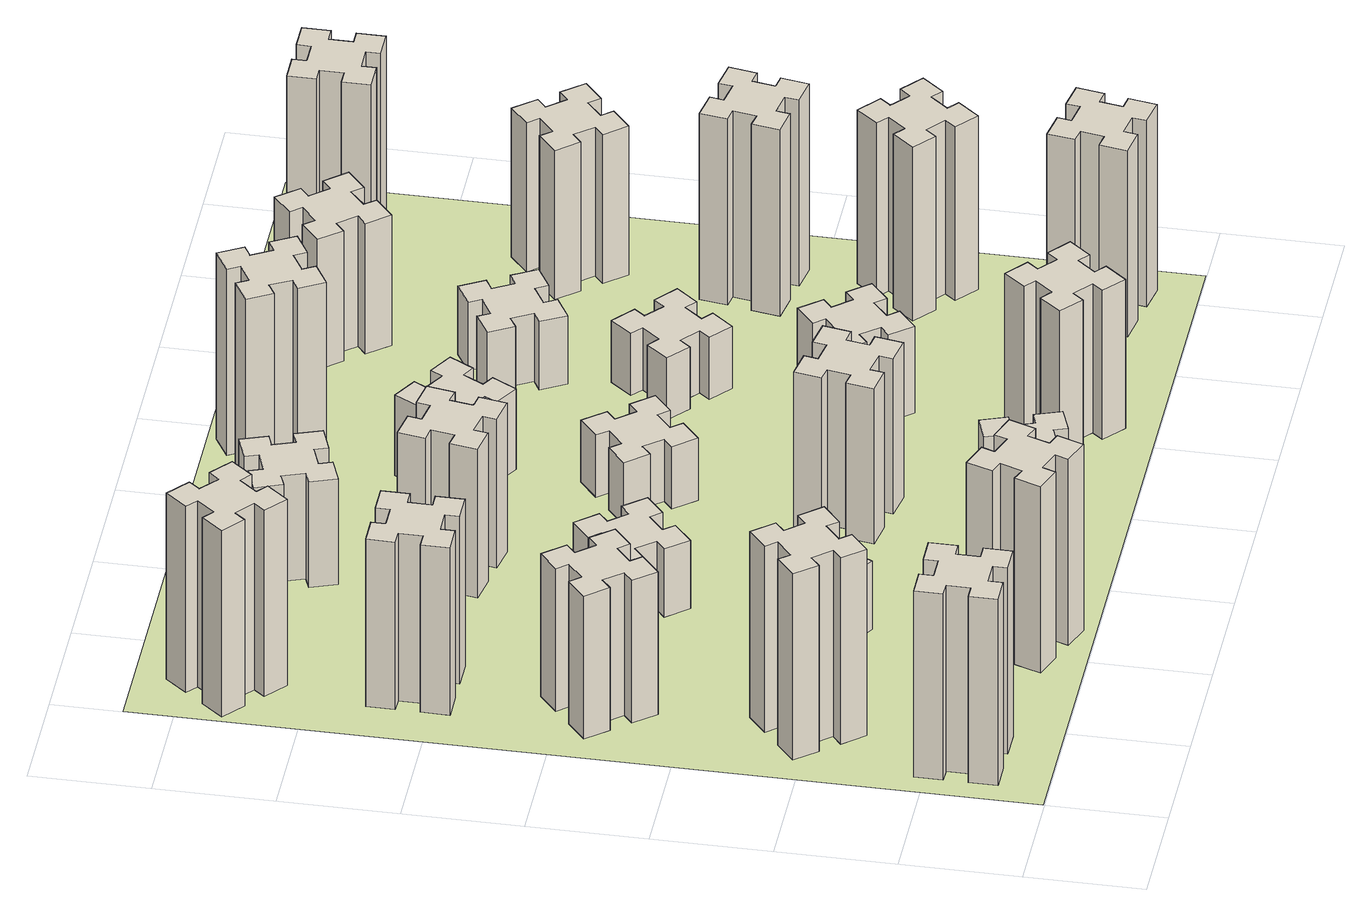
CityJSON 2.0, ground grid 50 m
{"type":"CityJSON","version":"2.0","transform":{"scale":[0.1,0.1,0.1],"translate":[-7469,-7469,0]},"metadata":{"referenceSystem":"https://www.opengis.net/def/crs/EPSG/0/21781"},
"CityObjects":{
"building1":{"type":"Building","attributes":{"class":"1000","function":"1000","usage":"1000","yearOfConstruction":2016,"roofType":"1000","measuredHeight":90,"storeysAboveGround":30,"storeysBelowGround":0},"geometry":[{"type":"Solid","lod":"1","boundaries":[[[[0,1,2,3,4,5,6,7,8,9,10,11,12,13,14,15,16,17,18,19]],[[17,16,20,21]],[[16,15,22,20]],[[15,14,23,22]],[[14,13,24,23]],[[13,12,25,24]],[[12,11,26,25]],[[11,10,27,26]],[[10,9,28,27]],[[9,8,29,28]],[[8,7,30,29]],[[7,6,31,30]],[[6,5,32,31]],[[5,4,33,32]],[[4,3,34,33]],[[3,2,35,34]],[[2,1,36,35]],[[1,0,37,36]],[[0,19,38,37]],[[19,18,39,38]],[[18,17,21,39]],[[24,25,26,27,28,29,30,31,32,33,34,35,36,37,38,39,21,20,22,23]]]]}]},
"building2":{"type":"Building","attributes":{"class":"1000","function":"1000","usage":"1000","yearOfConstruction":2016,"roofType":"1000","measuredHeight":90,"storeysAboveGround":30,"storeysBelowGround":0},"geometry":[{"type":"Solid","lod":"1","boundaries":[[[[40,41,42,43,44,45,46,47,48,49,50,51,52,53,54,55,56,57,58,59]],[[57,56,60,61]],[[56,55,62,60]],[[55,54,63,62]],[[54,53,64,63]],[[53,52,65,64]],[[52,51,66,65]],[[51,50,67,66]],[[50,49,68,67]],[[49,48,69,68]],[[48,47,70,69]],[[47,46,71,70]],[[46,45,72,71]],[[45,44,73,72]],[[44,43,74,73]],[[43,42,75,74]],[[42,41,76,75]],[[41,40,77,76]],[[40,59,78,77]],[[59,58,79,78]],[[58,57,61,79]],[[64,65,66,67,68,69,70,71,72,73,74,75,76,77,78,79,61,60,62,63]]]]}]},
"building3":{"type":"Building","attributes":{"class":"1000","function":"1000","usage":"1000","yearOfConstruction":2016,"roofType":"1000","measuredHeight":69,"storeysAboveGround":30,"storeysBelowGround":0},"geometry":[{"type":"Solid","lod":"1","boundaries":[[[[80,81,82,83,84,85,86,87,88,89,90,91,92,93,94,95,96,97,98,99]],[[97,96,100,101]],[[96,95,102,100]],[[95,94,103,102]],[[94,93,104,103]],[[93,92,105,104]],[[92,91,106,105]],[[91,90,107,106]],[[90,89,108,107]],[[89,88,109,108]],[[88,87,110,109]],[[87,86,111,110]],[[86,85,112,111]],[[85,84,113,112]],[[84,83,114,113]],[[83,82,115,114]],[[82,81,116,115]],[[81,80,117,116]],[[80,99,118,117]],[[99,98,119,118]],[[98,97,101,119]],[[104,105,106,107,108,109,110,111,112,113,114,115,116,117,118,119,101,100,102,103]]]]}]},
"building4":{"type":"Building","attributes":{"class":"1000","function":"1000","usage":"1000","yearOfConstruction":2016,"roofType":"1000","measuredHeight":81,"storeysAboveGround":30,"storeysBelowGround":0},"geometry":[{"type":"Solid","lod":"1","boundaries":[[[[120,121,122,123,124,125,126,127,128,129,130,131,132,133,134,135,136,137,138,139]],[[137,136,140,141]],[[136,135,142,140]],[[135,134,143,142]],[[134,133,144,143]],[[133,132,145,144]],[[132,131,146,145]],[[131,130,147,146]],[[130,129,148,147]],[[129,128,149,148]],[[128,127,150,149]],[[127,126,151,150]],[[126,125,152,151]],[[125,124,153,152]],[[124,123,154,153]],[[123,122,155,154]],[[122,121,156,155]],[[121,120,157,156]],[[120,139,158,157]],[[139,138,159,158]],[[138,137,141,159]],[[144,145,146,147,148,149,150,151,152,153,154,155,156,157,158,159,141,140,142,143]]]]}]},
"building5":{"type":"Building","attributes":{"class":"1000","function":"1000","usage":"1000","yearOfConstruction":2016,"roofType":"1000","measuredHeight":90,"storeysAboveGround":30,"storeysBelowGround":0},"geometry":[{"type":"Solid","lod":"1","boundaries":[[[[160,161,162,163,164,165,166,167,168,169,170,171,172,173,174,175,176,177,178,179]],[[177,176,180,181]],[[176,175,182,180]],[[175,174,183,182]],[[174,173,184,183]],[[173,172,185,184]],[[172,171,186,185]],[[171,170,187,186]],[[170,169,188,187]],[[169,168,189,188]],[[168,167,190,189]],[[167,166,191,190]],[[166,165,192,191]],[[165,164,193,192]],[[164,163,194,193]],[[163,162,195,194]],[[162,161,196,195]],[[161,160,197,196]],[[160,179,198,197]],[[179,178,199,198]],[[178,177,181,199]],[[184,185,186,187,188,189,190,191,192,193,194,195,196,197,198,199,181,180,182,183]]]]}]},
"building6":{"type":"Building","attributes":{"class":"1000","function":"1000","usage":"1000","yearOfConstruction":2016,"roofType":"1000","measuredHeight":90,"storeysAboveGround":30,"storeysBelowGround":0},"geometry":[{"type":"Solid","lod":"1","boundaries":[[[[200,201,202,203,204,205,206,207,208,209,210,211,212,213,214,215,216,217,218,219]],[[217,216,220,221]],[[216,215,222,220]],[[215,214,223,222]],[[214,213,224,223]],[[213,212,225,224]],[[212,211,226,225]],[[211,210,227,226]],[[210,209,228,227]],[[209,208,229,228]],[[208,207,230,229]],[[207,206,231,230]],[[206,205,232,231]],[[205,204,233,232]],[[204,203,234,233]],[[203,202,235,234]],[[202,201,236,235]],[[201,200,237,236]],[[200,219,238,237]],[[219,218,239,238]],[[218,217,221,239]],[[224,225,226,227,228,229,230,231,232,233,234,235,236,237,238,239,221,220,222,223]]]]}]},
"building7":{"type":"Building","attributes":{"class":"1000","function":"1000","usage":"1000","yearOfConstruction":2016,"roofType":"1000","measuredHeight":33,"storeysAboveGround":30,"storeysBelowGround":0},"geometry":[{"type":"Solid","lod":"1","boundaries":[[[[240,241,242,243,244,245,246,247,248,249,250,251,252,253,254,255,256,257,258,259]],[[257,256,260,261]],[[256,255,262,260]],[[255,254,263,262]],[[254,253,264,263]],[[253,252,265,264]],[[252,251,266,265]],[[251,250,267,266]],[[250,249,268,267]],[[249,248,269,268]],[[248,247,270,269]],[[247,246,271,270]],[[246,245,272,271]],[[245,244,273,272]],[[244,243,274,273]],[[243,242,275,274]],[[242,241,276,275]],[[241,240,277,276]],[[240,259,278,277]],[[259,258,279,278]],[[258,257,261,279]],[[264,265,266,267,268,269,270,271,272,273,274,275,276,277,278,279,261,260,262,263]]]]}]},
"building8":{"type":"Building","attributes":{"class":"1000","function":"1000","usage":"1000","yearOfConstruction":2016,"roofType":"1000","measuredHeight":33,"storeysAboveGround":30,"storeysBelowGround":0},"geometry":[{"type":"Solid","lod":"1","boundaries":[[[[280,281,282,283,284,285,286,287,288,289,290,291,292,293,294,295,296,297,298,299]],[[297,296,300,301]],[[296,295,302,300]],[[295,294,303,302]],[[294,293,304,303]],[[293,292,305,304]],[[292,291,306,305]],[[291,290,307,306]],[[290,289,308,307]],[[289,288,309,308]],[[288,287,310,309]],[[287,286,311,310]],[[286,285,312,311]],[[285,284,313,312]],[[284,283,314,313]],[[283,282,315,314]],[[282,281,316,315]],[[281,280,317,316]],[[280,299,318,317]],[[299,298,319,318]],[[298,297,301,319]],[[304,305,306,307,308,309,310,311,312,313,314,315,316,317,318,319,301,300,302,303]]]]}]},
"building9":{"type":"Building","attributes":{"class":"1000","function":"1000","usage":"1000","yearOfConstruction":2016,"roofType":"1000","measuredHeight":51,"storeysAboveGround":30,"storeysBelowGround":0},"geometry":[{"type":"Solid","lod":"1","boundaries":[[[[320,321,322,323,324,325,326,327,328,329,330,331,332,333,334,335,336,337,338,339]],[[337,336,340,341]],[[336,335,342,340]],[[335,334,343,342]],[[334,333,344,343]],[[333,332,345,344]],[[332,331,346,345]],[[331,330,347,346]],[[330,329,348,347]],[[329,328,349,348]],[[328,327,350,349]],[[327,326,351,350]],[[326,325,352,351]],[[325,324,353,352]],[[324,323,354,353]],[[323,322,355,354]],[[322,321,356,355]],[[321,320,357,356]],[[320,339,358,357]],[[339,338,359,358]],[[338,337,341,359]],[[344,345,346,347,348,349,350,351,352,353,354,355,356,357,358,359,341,340,342,343]]]]}]},
"building10":{"type":"Building","attributes":{"class":"1000","function":"1000","usage":"1000","yearOfConstruction":2016,"roofType":"1000","measuredHeight":72,"storeysAboveGround":30,"storeysBelowGround":0},"geometry":[{"type":"Solid","lod":"1","boundaries":[[[[360,361,362,363,364,365,366,367,368,369,370,371,372,373,374,375,376,377,378,379]],[[377,376,380,381]],[[376,375,382,380]],[[375,374,383,382]],[[374,373,384,383]],[[373,372,385,384]],[[372,371,386,385]],[[371,370,387,386]],[[370,369,388,387]],[[369,368,389,388]],[[368,367,390,389]],[[367,366,391,390]],[[366,365,392,391]],[[365,364,393,392]],[[364,363,394,393]],[[363,362,395,394]],[[362,361,396,395]],[[361,360,397,396]],[[360,379,398,397]],[[379,378,399,398]],[[378,377,381,399]],[[384,385,386,387,388,389,390,391,392,393,394,395,396,397,398,399,381,380,382,383]]]]}]},
"building11":{"type":"Building","attributes":{"class":"1000","function":"1000","usage":"1000","yearOfConstruction":2016,"roofType":"1000","measuredHeight":51,"storeysAboveGround":30,"storeysBelowGround":0},"geometry":[{"type":"Solid","lod":"1","boundaries":[[[[400,401,402,403,404,405,406,407,408,409,410,411,412,413,414,415,416,417,418,419]],[[417,416,420,421]],[[416,415,422,420]],[[415,414,423,422]],[[414,413,424,423]],[[413,412,425,424]],[[412,411,426,425]],[[411,410,427,426]],[[410,409,428,427]],[[409,408,429,428]],[[408,407,430,429]],[[407,406,431,430]],[[406,405,432,431]],[[405,404,433,432]],[[404,403,434,433]],[[403,402,435,434]],[[402,401,436,435]],[[401,400,437,436]],[[400,419,438,437]],[[419,418,439,438]],[[418,417,421,439]],[[424,425,426,427,428,429,430,431,432,433,434,435,436,437,438,439,421,420,422,423]]]]}]},
"building12":{"type":"Building","attributes":{"class":"1000","function":"1000","usage":"1000","yearOfConstruction":2016,"roofType":"1000","measuredHeight":75,"storeysAboveGround":30,"storeysBelowGround":0},"geometry":[{"type":"Solid","lod":"1","boundaries":[[[[440,441,442,443,444,445,446,447,448,449,450,451,452,453,454,455,456,457,458,459]],[[457,456,460,461]],[[456,455,462,460]],[[455,454,463,462]],[[454,453,464,463]],[[453,452,465,464]],[[452,451,466,465]],[[451,450,467,466]],[[450,449,468,467]],[[449,448,469,468]],[[448,447,470,469]],[[447,446,471,470]],[[446,445,472,471]],[[445,444,473,472]],[[444,443,474,473]],[[443,442,475,474]],[[442,441,476,475]],[[441,440,477,476]],[[440,459,478,477]],[[459,458,479,478]],[[458,457,461,479]],[[464,465,466,467,468,469,470,471,472,473,474,475,476,477,478,479,461,460,462,463]]]]}]},
"building13":{"type":"Building","attributes":{"class":"1000","function":"1000","usage":"1000","yearOfConstruction":2016,"roofType":"1000","measuredHeight":30,"storeysAboveGround":30,"storeysBelowGround":0},"geometry":[{"type":"Solid","lod":"1","boundaries":[[[[480,481,482,483,484,485,486,487,488,489,490,491,492,493,494,495,496,497,498,499]],[[497,496,500,501]],[[496,495,502,500]],[[495,494,503,502]],[[494,493,504,503]],[[493,492,505,504]],[[492,491,506,505]],[[491,490,507,506]],[[490,489,508,507]],[[489,488,509,508]],[[488,487,510,509]],[[487,486,511,510]],[[486,485,512,511]],[[485,484,513,512]],[[484,483,514,513]],[[483,482,515,514]],[[482,481,516,515]],[[481,480,517,516]],[[480,499,518,517]],[[499,498,519,518]],[[498,497,501,519]],[[504,505,506,507,508,509,510,511,512,513,514,515,516,517,518,519,501,500,502,503]]]]}]},
"building14":{"type":"Building","attributes":{"class":"1000","function":"1000","usage":"1000","yearOfConstruction":2016,"roofType":"1000","measuredHeight":39,"storeysAboveGround":30,"storeysBelowGround":0},"geometry":[{"type":"Solid","lod":"1","boundaries":[[[[520,521,522,523,524,525,526,527,528,529,530,531,532,533,534,535,536,537,538,539]],[[537,536,540,541]],[[536,535,542,540]],[[535,534,543,542]],[[534,533,544,543]],[[533,532,545,544]],[[532,531,546,545]],[[531,530,547,546]],[[530,529,548,547]],[[529,528,549,548]],[[528,527,550,549]],[[527,526,551,550]],[[526,525,552,551]],[[525,524,553,552]],[[524,523,554,553]],[[523,522,555,554]],[[522,521,556,555]],[[521,520,557,556]],[[520,539,558,557]],[[539,538,559,558]],[[538,537,541,559]],[[544,545,546,547,548,549,550,551,552,553,554,555,556,557,558,559,541,540,542,543]]]]}]},
"building15":{"type":"Building","attributes":{"class":"1000","function":"1000","usage":"1000","yearOfConstruction":2016,"roofType":"1000","measuredHeight":72,"storeysAboveGround":30,"storeysBelowGround":0},"geometry":[{"type":"Solid","lod":"1","boundaries":[[[[560,561,562,563,564,565,566,567,568,569,570,571,572,573,574,575,576,577,578,579]],[[577,576,580,581]],[[576,575,582,580]],[[575,574,583,582]],[[574,573,584,583]],[[573,572,585,584]],[[572,571,586,585]],[[571,570,587,586]],[[570,569,588,587]],[[569,568,589,588]],[[568,567,590,589]],[[567,566,591,590]],[[566,565,592,591]],[[565,564,593,592]],[[564,563,594,593]],[[563,562,595,594]],[[562,561,596,595]],[[561,560,597,596]],[[560,579,598,597]],[[579,578,599,598]],[[578,577,581,599]],[[584,585,586,587,588,589,590,591,592,593,594,595,596,597,598,599,581,580,582,583]]]]}]},
"building16":{"type":"Building","attributes":{"class":"1000","function":"1000","usage":"1000","yearOfConstruction":2016,"roofType":"1000","measuredHeight":90,"storeysAboveGround":30,"storeysBelowGround":0},"geometry":[{"type":"Solid","lod":"1","boundaries":[[[[600,601,602,603,604,605,606,607,608,609,610,611,612,613,614,615,616,617,618,619]],[[617,616,620,621]],[[616,615,622,620]],[[615,614,623,622]],[[614,613,624,623]],[[613,612,625,624]],[[612,611,626,625]],[[611,610,627,626]],[[610,609,628,627]],[[609,608,629,628]],[[608,607,630,629]],[[607,606,631,630]],[[606,605,632,631]],[[605,604,633,632]],[[604,603,634,633]],[[603,602,635,634]],[[602,601,636,635]],[[601,600,637,636]],[[600,619,638,637]],[[619,618,639,638]],[[618,617,621,639]],[[624,625,626,627,628,629,630,631,632,633,634,635,636,637,638,639,621,620,622,623]]]]}]},
"building17":{"type":"Building","attributes":{"class":"1000","function":"1000","usage":"1000","yearOfConstruction":2016,"roofType":"1000","measuredHeight":42,"storeysAboveGround":30,"storeysBelowGround":0},"geometry":[{"type":"Solid","lod":"1","boundaries":[[[[640,641,642,643,644,645,646,647,648,649,650,651,652,653,654,655,656,657,658,659]],[[657,656,660,661]],[[656,655,662,660]],[[655,654,663,662]],[[654,653,664,663]],[[653,652,665,664]],[[652,651,666,665]],[[651,650,667,666]],[[650,649,668,667]],[[649,648,669,668]],[[648,647,670,669]],[[647,646,671,670]],[[646,645,672,671]],[[645,644,673,672]],[[644,643,674,673]],[[643,642,675,674]],[[642,641,676,675]],[[641,640,677,676]],[[640,659,678,677]],[[659,658,679,678]],[[658,657,661,679]],[[664,665,666,667,668,669,670,671,672,673,674,675,676,677,678,679,661,660,662,663]]]]}]},
"building18":{"type":"Building","attributes":{"class":"1000","function":"1000","usage":"1000","yearOfConstruction":2016,"roofType":"1000","measuredHeight":30,"storeysAboveGround":30,"storeysBelowGround":0},"geometry":[{"type":"Solid","lod":"1","boundaries":[[[[680,681,682,683,684,685,686,687,688,689,690,691,692,693,694,695,696,697,698,699]],[[697,696,700,701]],[[696,695,702,700]],[[695,694,703,702]],[[694,693,704,703]],[[693,692,705,704]],[[692,691,706,705]],[[691,690,707,706]],[[690,689,708,707]],[[689,688,709,708]],[[688,687,710,709]],[[687,686,711,710]],[[686,685,712,711]],[[685,684,713,712]],[[684,683,714,713]],[[683,682,715,714]],[[682,681,716,715]],[[681,680,717,716]],[[680,699,718,717]],[[699,698,719,718]],[[698,697,701,719]],[[704,705,706,707,708,709,710,711,712,713,714,715,716,717,718,719,701,700,702,703]]]]}]},
"building19":{"type":"Building","attributes":{"class":"1000","function":"1000","usage":"1000","yearOfConstruction":2016,"roofType":"1000","measuredHeight":33,"storeysAboveGround":30,"storeysBelowGround":0},"geometry":[{"type":"Solid","lod":"1","boundaries":[[[[720,721,722,723,724,725,726,727,728,729,730,731,732,733,734,735,736,737,738,739]],[[737,736,740,741]],[[736,735,742,740]],[[735,734,743,742]],[[734,733,744,743]],[[733,732,745,744]],[[732,731,746,745]],[[731,730,747,746]],[[730,729,748,747]],[[729,728,749,748]],[[728,727,750,749]],[[727,726,751,750]],[[726,725,752,751]],[[725,724,753,752]],[[724,723,754,753]],[[723,722,755,754]],[[722,721,756,755]],[[721,720,757,756]],[[720,739,758,757]],[[739,738,759,758]],[[738,737,741,759]],[[744,745,746,747,748,749,750,751,752,753,754,755,756,757,758,759,741,740,742,743]]]]}]},
"building20":{"type":"Building","attributes":{"class":"1000","function":"1000","usage":"1000","yearOfConstruction":2016,"roofType":"1000","measuredHeight":90,"storeysAboveGround":30,"storeysBelowGround":0},"geometry":[{"type":"Solid","lod":"1","boundaries":[[[[760,761,762,763,764,765,766,767,768,769,770,771,772,773,774,775,776,777,778,779]],[[777,776,780,781]],[[776,775,782,780]],[[775,774,783,782]],[[774,773,784,783]],[[773,772,785,784]],[[772,771,786,785]],[[771,770,787,786]],[[770,769,788,787]],[[769,768,789,788]],[[768,767,790,789]],[[767,766,791,790]],[[766,765,792,791]],[[765,764,793,792]],[[764,763,794,793]],[[763,762,795,794]],[[762,761,796,795]],[[761,760,797,796]],[[760,779,798,797]],[[779,778,799,798]],[[778,777,781,799]],[[784,785,786,787,788,789,790,791,792,793,794,795,796,797,798,799,781,780,782,783]]]]}]},
"building21":{"type":"Building","attributes":{"class":"1000","function":"1000","usage":"1000","yearOfConstruction":2016,"roofType":"1000","measuredHeight":63,"storeysAboveGround":30,"storeysBelowGround":0},"geometry":[{"type":"Solid","lod":"1","boundaries":[[[[800,801,802,803,804,805,806,807,808,809,810,811,812,813,814,815,816,817,818,819]],[[817,816,820,821]],[[816,815,822,820]],[[815,814,823,822]],[[814,813,824,823]],[[813,812,825,824]],[[812,811,826,825]],[[811,810,827,826]],[[810,809,828,827]],[[809,808,829,828]],[[808,807,830,829]],[[807,806,831,830]],[[806,805,832,831]],[[805,804,833,832]],[[804,803,834,833]],[[803,802,835,834]],[[802,801,836,835]],[[801,800,837,836]],[[800,819,838,837]],[[819,818,839,838]],[[818,817,821,839]],[[824,825,826,827,828,829,830,831,832,833,834,835,836,837,838,839,821,820,822,823]]]]}]},
"building22":{"type":"Building","attributes":{"class":"1000","function":"1000","usage":"1000","yearOfConstruction":2016,"roofType":"1000","measuredHeight":84,"storeysAboveGround":30,"storeysBelowGround":0},"geometry":[{"type":"Solid","lod":"1","boundaries":[[[[840,841,842,843,844,845,846,847,848,849,850,851,852,853,854,855,856,857,858,859]],[[857,856,860,861]],[[856,855,862,860]],[[855,854,863,862]],[[854,853,864,863]],[[853,852,865,864]],[[852,851,866,865]],[[851,850,867,866]],[[850,849,868,867]],[[849,848,869,868]],[[848,847,870,869]],[[847,846,871,870]],[[846,845,872,871]],[[845,844,873,872]],[[844,843,874,873]],[[843,842,875,874]],[[842,841,876,875]],[[841,840,877,876]],[[840,859,878,877]],[[859,858,879,878]],[[858,857,861,879]],[[864,865,866,867,868,869,870,871,872,873,874,875,876,877,878,879,861,860,862,863]]]]}]},
"building23":{"type":"Building","attributes":{"class":"1000","function":"1000","usage":"1000","yearOfConstruction":2016,"roofType":"1000","measuredHeight":90,"storeysAboveGround":30,"storeysBelowGround":0},"geometry":[{"type":"Solid","lod":"1","boundaries":[[[[880,881,882,883,884,885,886,887,888,889,890,891,892,893,894,895,896,897,898,899]],[[897,896,900,901]],[[896,895,902,900]],[[895,894,903,902]],[[894,893,904,903]],[[893,892,905,904]],[[892,891,906,905]],[[891,890,907,906]],[[890,889,908,907]],[[889,888,909,908]],[[888,887,910,909]],[[887,886,911,910]],[[886,885,912,911]],[[885,884,913,912]],[[884,883,914,913]],[[883,882,915,914]],[[882,881,916,915]],[[881,880,917,916]],[[880,899,918,917]],[[899,898,919,918]],[[898,897,901,919]],[[904,905,906,907,908,909,910,911,912,913,914,915,916,917,918,919,901,900,902,903]]]]}]},
"building24":{"type":"Building","attributes":{"class":"1000","function":"1000","usage":"1000","yearOfConstruction":2016,"roofType":"1000","measuredHeight":72,"storeysAboveGround":30,"storeysBelowGround":0},"geometry":[{"type":"Solid","lod":"1","boundaries":[[[[920,921,922,923,924,925,926,927,928,929,930,931,932,933,934,935,936,937,938,939]],[[937,936,940,941]],[[936,935,942,940]],[[935,934,943,942]],[[934,933,944,943]],[[933,932,945,944]],[[932,931,946,945]],[[931,930,947,946]],[[930,929,948,947]],[[929,928,949,948]],[[928,927,950,949]],[[927,926,951,950]],[[926,925,952,951]],[[925,924,953,952]],[[924,923,954,953]],[[923,922,955,954]],[[922,921,956,955]],[[921,920,957,956]],[[920,939,958,957]],[[939,938,959,958]],[[938,937,941,959]],[[944,945,946,947,948,949,950,951,952,953,954,955,956,957,958,959,941,940,942,943]]]]}]},
"building25":{"type":"Building","attributes":{"class":"1000","function":"1000","usage":"1000","yearOfConstruction":2016,"roofType":"1000","measuredHeight":90,"storeysAboveGround":30,"storeysBelowGround":0},"geometry":[{"type":"Solid","lod":"1","boundaries":[[[[960,961,962,963,964,965,966,967,968,969,970,971,972,973,974,975,976,977,978,979]],[[977,976,980,981]],[[976,975,982,980]],[[975,974,983,982]],[[974,973,984,983]],[[973,972,985,984]],[[972,971,986,985]],[[971,970,987,986]],[[970,969,988,987]],[[969,968,989,988]],[[968,967,990,989]],[[967,966,991,990]],[[966,965,992,991]],[[965,964,993,992]],[[964,963,994,993]],[[963,962,995,994]],[[962,961,996,995]],[[961,960,997,996]],[[960,979,998,997]],[[979,978,999,998]],[[978,977,981,999]],[[984,985,986,987,988,989,990,991,992,993,994,995,996,997,998,999,981,980,982,983]]]]}]},
"landuse1":{"type":"LandUse","attributes":{"name":"plot1","function":"1010"},"geometry":[{"type":"MultiSurface","lod":"1","boundaries":[[[1000,1001,1002,1003]]]}]}
},
"vertices":[
[165,425,0],[165,325,0],[105,325,0],[105,205,0],[225,205,0],[225,265,0],[325,265,0],[325,205,0],[445,205,0],[445,325,0],[385,325,0],[385,425,0],[445,425,0],[445,545,0],[325,545,0],[325,485,0],[225,485,0],[225,545,0],[105,545,0],[105,425,0],[225,485,900],[225,545,900],[325,485,900],[325,545,900],[445,545,900],[445,425,900],[385,425,900],[385,325,900],[445,325,900],[445,205,900],[325,205,900],[325,265,900],[225,265,900],[225,205,900],[105,205,900],[105,325,900],[165,325,900],[165,425,900],[105,425,900],[105,545,900],
[492,1048,0],[427,1124,0],[473,1163,0],[396,1255,0],[304,1178,0],[343,1132,0],[266,1067,0],[228,1113,0],[136,1036,0],[213,944,0],[259,983,0],[323,906,0],[277,868,0],[354,776,0],[446,853,0],[408,899,0],[484,963,0],[523,917,0],[615,994,0],[538,1086,0],[484,963,900],[523,917,900],[408,899,900],[446,853,900],[354,776,900],[277,868,900],[323,906,900],[259,983,900],[213,944,900],[136,1036,900],[228,1113,900],[266,1067,900],[343,1132,900],[304,1178,900],[396,1255,900],[473,1163,900],[427,1124,900],[492,1048,900],[538,1086,900],[615,994,900],
[492,1888,0],[427,1964,0],[473,2003,0],[396,2095,0],[304,2018,0],[343,1972,0],[266,1907,0],[228,1953,0],[136,1876,0],[213,1784,0],[259,1823,0],[323,1746,0],[277,1708,0],[354,1616,0],[446,1693,0],[408,1739,0],[484,1803,0],[523,1757,0],[615,1834,0],[538,1926,0],[484,1803,690],[523,1757,690],[408,1739,690],[446,1693,690],[354,1616,690],[277,1708,690],[323,1746,690],[259,1823,690],[213,1784,690],[136,1876,690],[228,1953,690],[266,1907,690],[343,1972,690],[304,2018,690],[396,2095,690],[473,2003,690],[427,1964,690],[492,1888,690],[538,1926,690],[615,1834,690],
[485,2545,0],[485,2645,0],[545,2645,0],[545,2765,0],[425,2765,0],[425,2705,0],[325,2705,0],[325,2765,0],[205,2765,0],[205,2645,0],[265,2645,0],[265,2545,0],[205,2545,0],[205,2425,0],[325,2425,0],[325,2485,0],[425,2485,0],[425,2425,0],[545,2425,0],[545,2545,0],[425,2485,810],[425,2425,810],[325,2485,810],[325,2425,810],[205,2425,810],[205,2545,810],[265,2545,810],[265,2645,810],[205,2645,810],[205,2765,810],[325,2765,810],[325,2705,810],[425,2705,810],[425,2765,810],[545,2765,810],[545,2645,810],[485,2645,810],[485,2545,810],[545,2545,810],[545,2425,810],
[1029,360,0],[995,266,0],[939,287,0],[897,174,0],[1010,133,0],[1031,189,0],[1125,155,0],[1104,99,0],[1217,57,0],[1258,170,0],[1202,191,0],[1236,285,0],[1292,264,0],[1333,377,0],[1220,418,0],[1200,362,0],[1106,396,0],[1127,452,0],[1014,493,0],[973,380,0],[1106,396,900],[1127,452,900],[1200,362,900],[1220,418,900],[1333,377,900],[1292,264,900],[1236,285,900],[1202,191,900],[1258,170,900],[1217,57,900],[1104,99,900],[1125,155,900],[1031,189,900],[1010,133,900],[897,174,900],[939,287,900],[995,266,900],[1029,360,900],[973,380,900],[1014,493,900],
[166,3283,0],[243,3219,0],[204,3173,0],[296,3096,0],[373,3188,0],[327,3226,0],[392,3303,0],[438,3264,0],[515,3356,0],[423,3433,0],[384,3387,0],[308,3452,0],[346,3498,0],[254,3575,0],[177,3483,0],[223,3444,0],[159,3368,0],[113,3406,0],[36,3314,0],[128,3237,0],[159,3368,900],[113,3406,900],[223,3444,900],[177,3483,900],[254,3575,900],[346,3498,900],[308,3452,900],[384,3387,900],[423,3433,900],[515,3356,900],[438,3264,900],[392,3303,900],[327,3226,900],[373,3188,900],[296,3096,900],[204,3173,900],[243,3219,900],[166,3283,900],[128,3237,900],[36,3314,900],
[1086,1017,0],[1136,1104,0],[1188,1074,0],[1248,1178,0],[1144,1238,0],[1114,1186,0],[1027,1236,0],[1057,1288,0],[953,1348,0],[893,1244,0],[945,1214,0],[895,1127,0],[843,1157,0],[783,1053,0],[887,993,0],[917,1045,0],[1004,995,0],[974,943,0],[1078,883,0],[1138,987,0],[1004,995,330],[974,943,330],[917,1045,330],[887,993,330],[783,1053,330],[843,1157,330],[895,1127,330],[945,1214,330],[893,1244,330],[953,1348,330],[1057,1288,330],[1027,1236,330],[1114,1186,330],[1144,1238,330],[1248,1178,330],[1188,1074,330],[1136,1104,330],[1086,1017,330],[1138,987,330],[1078,883,330],
[1083,1972,0],[1006,1907,0],[968,1953,0],[876,1876,0],[953,1784,0],[999,1823,0],[1063,1746,0],[1017,1708,0],[1094,1616,0],[1186,1693,0],[1148,1739,0],[1224,1803,0],[1263,1757,0],[1355,1834,0],[1278,1926,0],[1232,1888,0],[1167,1964,0],[1213,2003,0],[1136,2095,0],[1044,2018,0],[1167,1964,330],[1213,2003,330],[1232,1888,330],[1278,1926,330],[1355,1834,330],[1263,1757,330],[1224,1803,330],[1148,1739,330],[1186,1693,330],[1094,1616,330],[1017,1708,330],[1063,1746,330],[999,1823,330],[953,1784,330],[876,1876,330],[968,1953,330],[1006,1907,330],[1083,1972,330],[1044,2018,330],[1136,2095,330],
[1765,496,0],[1671,462,0],[1650,518,0],[1537,477,0],[1579,364,0],[1635,385,0],[1669,291,0],[1613,270,0],[1654,157,0],[1767,199,0],[1746,255,0],[1840,289,0],[1860,233,0],[1973,274,0],[1932,387,0],[1876,366,0],[1842,460,0],[1898,480,0],[1857,593,0],[1744,552,0],[1842,460,510],[1898,480,510],[1876,366,510],[1932,387,510],[1973,274,510],[1860,233,510],[1840,289,510],[1746,255,510],[1767,199,510],[1654,157,510],[1613,270,510],[1669,291,510],[1635,385,510],[1579,364,510],[1537,477,510],[1650,518,510],[1671,462,510],[1765,496,510],[1744,552,510],[1857,593,510],
[1147,2496,0],[1245,2478,0],[1235,2419,0],[1353,2398,0],[1374,2517,0],[1315,2527,0],[1332,2625,0],[1391,2615,0],[1412,2733,0],[1294,2754,0],[1284,2695,0],[1185,2712,0],[1196,2771,0],[1077,2792,0],[1057,2674,0],[1116,2664,0],[1098,2565,0],[1039,2576,0],[1018,2457,0],[1137,2437,0],[1098,2565,720],[1039,2576,720],[1116,2664,720],[1057,2674,720],[1077,2792,720],[1196,2771,720],[1185,2712,720],[1284,2695,720],[1294,2754,720],[1412,2733,720],[1391,2615,720],[1332,2625,720],[1315,2527,720],[1374,2517,720],[1353,2398,720],[1235,2419,720],[1245,2478,720],[1147,2496,720],[1137,2437,720],[1018,2457,720],
[1125,3356,0],[1031,3322,0],[1010,3378,0],[897,3337,0],[939,3224,0],[995,3245,0],[1029,3151,0],[973,3130,0],[1014,3017,0],[1127,3059,0],[1106,3115,0],[1200,3149,0],[1220,3093,0],[1333,3134,0],[1292,3247,0],[1236,3226,0],[1202,3320,0],[1258,3340,0],[1217,3453,0],[1104,3412,0],[1202,3320,510],[1258,3340,510],[1236,3226,510],[1292,3247,510],[1333,3134,510],[1220,3093,510],[1200,3149,510],[1106,3115,510],[1127,3059,510],[1014,3017,510],[973,3130,510],[1029,3151,510],[995,3245,510],[939,3224,510],[897,3337,510],[1010,3378,510],[1031,3322,510],[1125,3356,510],[1104,3412,510],[1217,3453,510],
[1955,1047,0],[1972,1145,0],[2031,1135,0],[2052,1253,0],[1934,1274,0],[1924,1215,0],[1825,1232,0],[1836,1291,0],[1717,1312,0],[1697,1194,0],[1756,1184,0],[1738,1085,0],[1679,1096,0],[1658,977,0],[1777,957,0],[1787,1016,0],[1885,998,0],[1875,939,0],[1993,918,0],[2014,1037,0],[1885,998,750],[1875,939,750],[1787,1016,750],[1777,957,750],[1658,977,750],[1679,1096,750],[1738,1085,750],[1756,1184,750],[1697,1194,750],[1717,1312,750],[1836,1291,750],[1825,1232,750],[1924,1215,750],[1934,1274,750],[2052,1253,750],[2031,1135,750],[1972,1145,750],[1955,1047,750],[2014,1037,750],[1993,918,750],
[1972,1988,0],[1907,2064,0],[1953,2103,0],[1876,2195,0],[1784,2118,0],[1823,2072,0],[1746,2007,0],[1708,2053,0],[1616,1976,0],[1693,1884,0],[1739,1923,0],[1803,1846,0],[1757,1808,0],[1834,1716,0],[1926,1793,0],[1888,1839,0],[1964,1903,0],[2003,1857,0],[2095,1934,0],[2018,2026,0],[1964,1903,300],[2003,1857,300],[1888,1839,300],[1926,1793,300],[1834,1716,300],[1757,1808,300],[1803,1846,300],[1739,1923,300],[1693,1884,300],[1616,1976,300],[1708,2053,300],[1746,2007,300],[1823,2072,300],[1784,2118,300],[1876,2195,300],[1953,2103,300],[1907,2064,300],[1972,1988,300],[2018,2026,300],[2095,1934,300],
[1926,2597,0],[1976,2684,0],[2028,2654,0],[2088,2758,0],[1984,2818,0],[1954,2766,0],[1867,2816,0],[1897,2868,0],[1793,2928,0],[1733,2824,0],[1785,2794,0],[1735,2707,0],[1683,2737,0],[1623,2633,0],[1727,2573,0],[1757,2625,0],[1844,2575,0],[1814,2523,0],[1918,2463,0],[1978,2567,0],[1844,2575,390],[1814,2523,390],[1757,2625,390],[1727,2573,390],[1623,2633,390],[1683,2737,390],[1735,2707,390],[1785,2794,390],[1733,2824,390],[1793,2928,390],[1897,2868,390],[1867,2816,390],[1954,2766,390],[1984,2818,390],[2088,2758,390],[2028,2654,390],[1976,2684,390],[1926,2597,390],[1978,2567,390],[1918,2463,390],
[2486,323,0],[2563,259,0],[2524,213,0],[2616,136,0],[2693,228,0],[2647,266,0],[2712,343,0],[2758,304,0],[2835,396,0],[2743,473,0],[2704,427,0],[2628,492,0],[2666,538,0],[2574,615,0],[2497,523,0],[2543,484,0],[2479,408,0],[2433,446,0],[2356,354,0],[2448,277,0],[2479,408,720],[2433,446,720],[2543,484,720],[2497,523,720],[2574,615,720],[2666,538,720],[2628,492,720],[2704,427,720],[2743,473,720],[2835,396,720],[2758,304,720],[2712,343,720],[2647,266,720],[2693,228,720],[2616,136,720],[2524,213,720],[2563,259,720],[2486,323,720],[2448,277,720],[2356,354,720],
[1844,3556,0],[1757,3506,0],[1727,3558,0],[1623,3498,0],[1683,3394,0],[1735,3424,0],[1785,3337,0],[1733,3307,0],[1793,3203,0],[1897,3263,0],[1867,3315,0],[1954,3365,0],[1984,3313,0],[2088,3373,0],[2028,3477,0],[1976,3447,0],[1926,3534,0],[1978,3564,0],[1918,3668,0],[1814,3608,0],[1926,3534,900],[1978,3564,900],[1976,3447,900],[2028,3477,900],[2088,3373,900],[1984,3313,900],[1954,3365,900],[1867,3315,900],[1897,3263,900],[1793,3203,900],[1733,3307,900],[1785,3337,900],[1735,3424,900],[1683,3394,900],[1623,3498,900],[1727,3558,900],[1757,3506,900],[1844,3556,900],[1814,3608,900],[1918,3668,900],
[2563,1332,0],[2486,1267,0],[2448,1313,0],[2356,1236,0],[2433,1144,0],[2479,1183,0],[2543,1106,0],[2497,1068,0],[2574,976,0],[2666,1053,0],[2628,1099,0],[2704,1163,0],[2743,1117,0],[2835,1194,0],[2758,1286,0],[2712,1248,0],[2647,1324,0],[2693,1363,0],[2616,1455,0],[2524,1378,0],[2647,1324,420],[2693,1363,420],[2712,1248,420],[2758,1286,420],[2835,1194,420],[2743,1117,420],[2704,1163,420],[2628,1099,420],[2666,1053,420],[2574,976,420],[2497,1068,420],[2543,1106,420],[2479,1183,420],[2433,1144,420],[2356,1236,420],[2448,1313,420],[2486,1267,420],[2563,1332,420],[2524,1378,420],[2616,1455,420],
[2704,2007,0],[2628,2072,0],[2666,2118,0],[2574,2195,0],[2497,2103,0],[2543,2064,0],[2479,1988,0],[2433,2026,0],[2356,1934,0],[2448,1857,0],[2486,1903,0],[2563,1839,0],[2524,1793,0],[2616,1716,0],[2693,1808,0],[2647,1846,0],[2712,1923,0],[2758,1884,0],[2835,1976,0],[2743,2053,0],[2712,1923,300],[2758,1884,300],[2647,1846,300],[2693,1808,300],[2616,1716,300],[2524,1793,300],[2563,1839,300],[2486,1903,300],[2448,1857,300],[2356,1934,300],[2433,2026,300],[2479,1988,300],[2543,2064,300],[2497,2103,300],[2574,2195,300],[2666,2118,300],[2628,2072,300],[2704,2007,300],[2743,2053,300],[2835,1976,300],
[2475,2584,0],[2525,2497,0],[2473,2467,0],[2533,2363,0],[2637,2423,0],[2607,2475,0],[2694,2525,0],[2724,2473,0],[2828,2533,0],[2768,2637,0],[2716,2607,0],[2666,2694,0],[2718,2724,0],[2658,2828,0],[2554,2768,0],[2584,2716,0],[2497,2666,0],[2467,2718,0],[2363,2658,0],[2423,2554,0],[2497,2666,330],[2467,2718,330],[2584,2716,330],[2554,2768,330],[2658,2828,330],[2718,2724,330],[2666,2694,330],[2716,2607,330],[2768,2637,330],[2828,2533,330],[2724,2473,330],[2694,2525,330],[2607,2475,330],[2637,2423,330],[2533,2363,330],[2473,2467,330],[2525,2497,330],[2475,2584,330],[2423,2554,330],[2363,2658,330],
[3504,475,0],[3405,492,0],[3416,551,0],[3297,572,0],[3277,454,0],[3336,444,0],[3318,345,0],[3259,356,0],[3238,237,0],[3357,217,0],[3367,276,0],[3465,258,0],[3455,199,0],[3573,178,0],[3594,297,0],[3535,307,0],[3552,405,0],[3611,395,0],[3632,513,0],[3514,534,0],[3552,405,900],[3611,395,900],[3535,307,900],[3594,297,900],[3573,178,900],[3455,199,900],[3465,258,900],[3367,276,900],[3357,217,900],[3238,237,900],[3259,356,900],[3318,345,900],[3336,444,900],[3277,454,900],[3297,572,900],[3416,551,900],[3405,492,900],[3504,475,900],[3514,534,900],[3632,513,900],
[2812,3368,0],[2747,3444,0],[2793,3483,0],[2716,3575,0],[2624,3498,0],[2663,3452,0],[2586,3387,0],[2548,3433,0],[2456,3356,0],[2533,3264,0],[2579,3303,0],[2643,3226,0],[2597,3188,0],[2674,3096,0],[2766,3173,0],[2728,3219,0],[2804,3283,0],[2843,3237,0],[2935,3314,0],[2858,3406,0],[2804,3283,630],[2843,3237,630],[2728,3219,630],[2766,3173,630],[2674,3096,630],[2597,3188,630],[2643,3226,630],[2579,3303,630],[2533,3264,630],[2456,3356,630],[2548,3433,630],[2586,3387,630],[2663,3452,630],[2624,3498,630],[2716,3575,630],[2793,3483,630],[2747,3444,630],[2812,3368,630],[2858,3406,630],[2935,3314,630],
[3487,1006,0],[3552,1083,0],[3598,1044,0],[3675,1136,0],[3583,1213,0],[3544,1167,0],[3468,1232,0],[3506,1278,0],[3414,1355,0],[3337,1263,0],[3383,1224,0],[3319,1148,0],[3273,1186,0],[3196,1094,0],[3288,1017,0],[3326,1063,0],[3403,999,0],[3364,953,0],[3456,876,0],[3533,968,0],[3403,999,840],[3364,953,840],[3326,1063,840],[3288,1017,840],[3196,1094,840],[3273,1186,840],[3319,1148,840],[3383,1224,840],[3337,1263,840],[3414,1355,840],[3506,1278,840],[3468,1232,840],[3544,1167,840],[3583,1213,840],[3675,1136,840],[3598,1044,840],[3552,1083,840],[3487,1006,840],[3533,968,840],[3456,876,840],
[3267,1656,0],[3365,1638,0],[3355,1579,0],[3473,1558,0],[3494,1677,0],[3435,1687,0],[3452,1785,0],[3511,1775,0],[3532,1893,0],[3414,1914,0],[3404,1855,0],[3305,1872,0],[3316,1931,0],[3197,1952,0],[3177,1834,0],[3236,1824,0],[3218,1725,0],[3159,1736,0],[3138,1617,0],[3257,1597,0],[3218,1725,900],[3159,1736,900],[3236,1824,900],[3177,1834,900],[3197,1952,900],[3316,1931,900],[3305,1872,900],[3404,1855,900],[3414,1914,900],[3532,1893,900],[3511,1775,900],[3452,1785,900],[3435,1687,900],[3494,1677,900],[3473,1558,900],[3355,1579,900],[3365,1638,900],[3267,1656,900],[3257,1597,900],[3138,1617,900],
[3219,2463,0],[3283,2386,0],[3237,2348,0],[3314,2256,0],[3406,2333,0],[3368,2379,0],[3444,2443,0],[3483,2397,0],[3575,2474,0],[3498,2566,0],[3452,2528,0],[3387,2604,0],[3433,2643,0],[3356,2735,0],[3264,2658,0],[3303,2612,0],[3226,2547,0],[3188,2593,0],[3096,2516,0],[3173,2424,0],[3226,2547,720],[3188,2593,720],[3303,2612,720],[3264,2658,720],[3356,2735,720],[3433,2643,720],[3387,2604,720],[3452,2528,720],[3498,2566,720],[3575,2474,720],[3483,2397,720],[3444,2443,720],[3368,2379,720],[3406,2333,720],[3314,2256,720],[3237,2348,720],[3283,2386,720],[3219,2463,720],[3173,2424,720],[3096,2516,720],
[3285,3325,0],[3385,3325,0],[3385,3265,0],[3505,3265,0],[3505,3385,0],[3445,3385,0],[3445,3485,0],[3505,3485,0],[3505,3605,0],[3385,3605,0],[3385,3545,0],[3285,3545,0],[3285,3605,0],[3165,3605,0],[3165,3485,0],[3225,3485,0],[3225,3385,0],[3165,3385,0],[3165,3265,0],[3285,3265,0],[3225,3385,900],[3165,3385,900],[3225,3485,900],[3165,3485,900],[3165,3605,900],[3285,3605,900],[3285,3545,900],[3385,3545,900],[3385,3605,900],[3505,3605,900],[3505,3485,900],[3445,3485,900],[3445,3385,900],[3505,3385,900],[3505,3265,900],[3385,3265,900],[3385,3325,900],[3285,3325,900],[3285,3265,900],[3165,3265,900],
[5,3705,0],[3705,3705,0],[3705,5,0],[5,5,0]
]}
